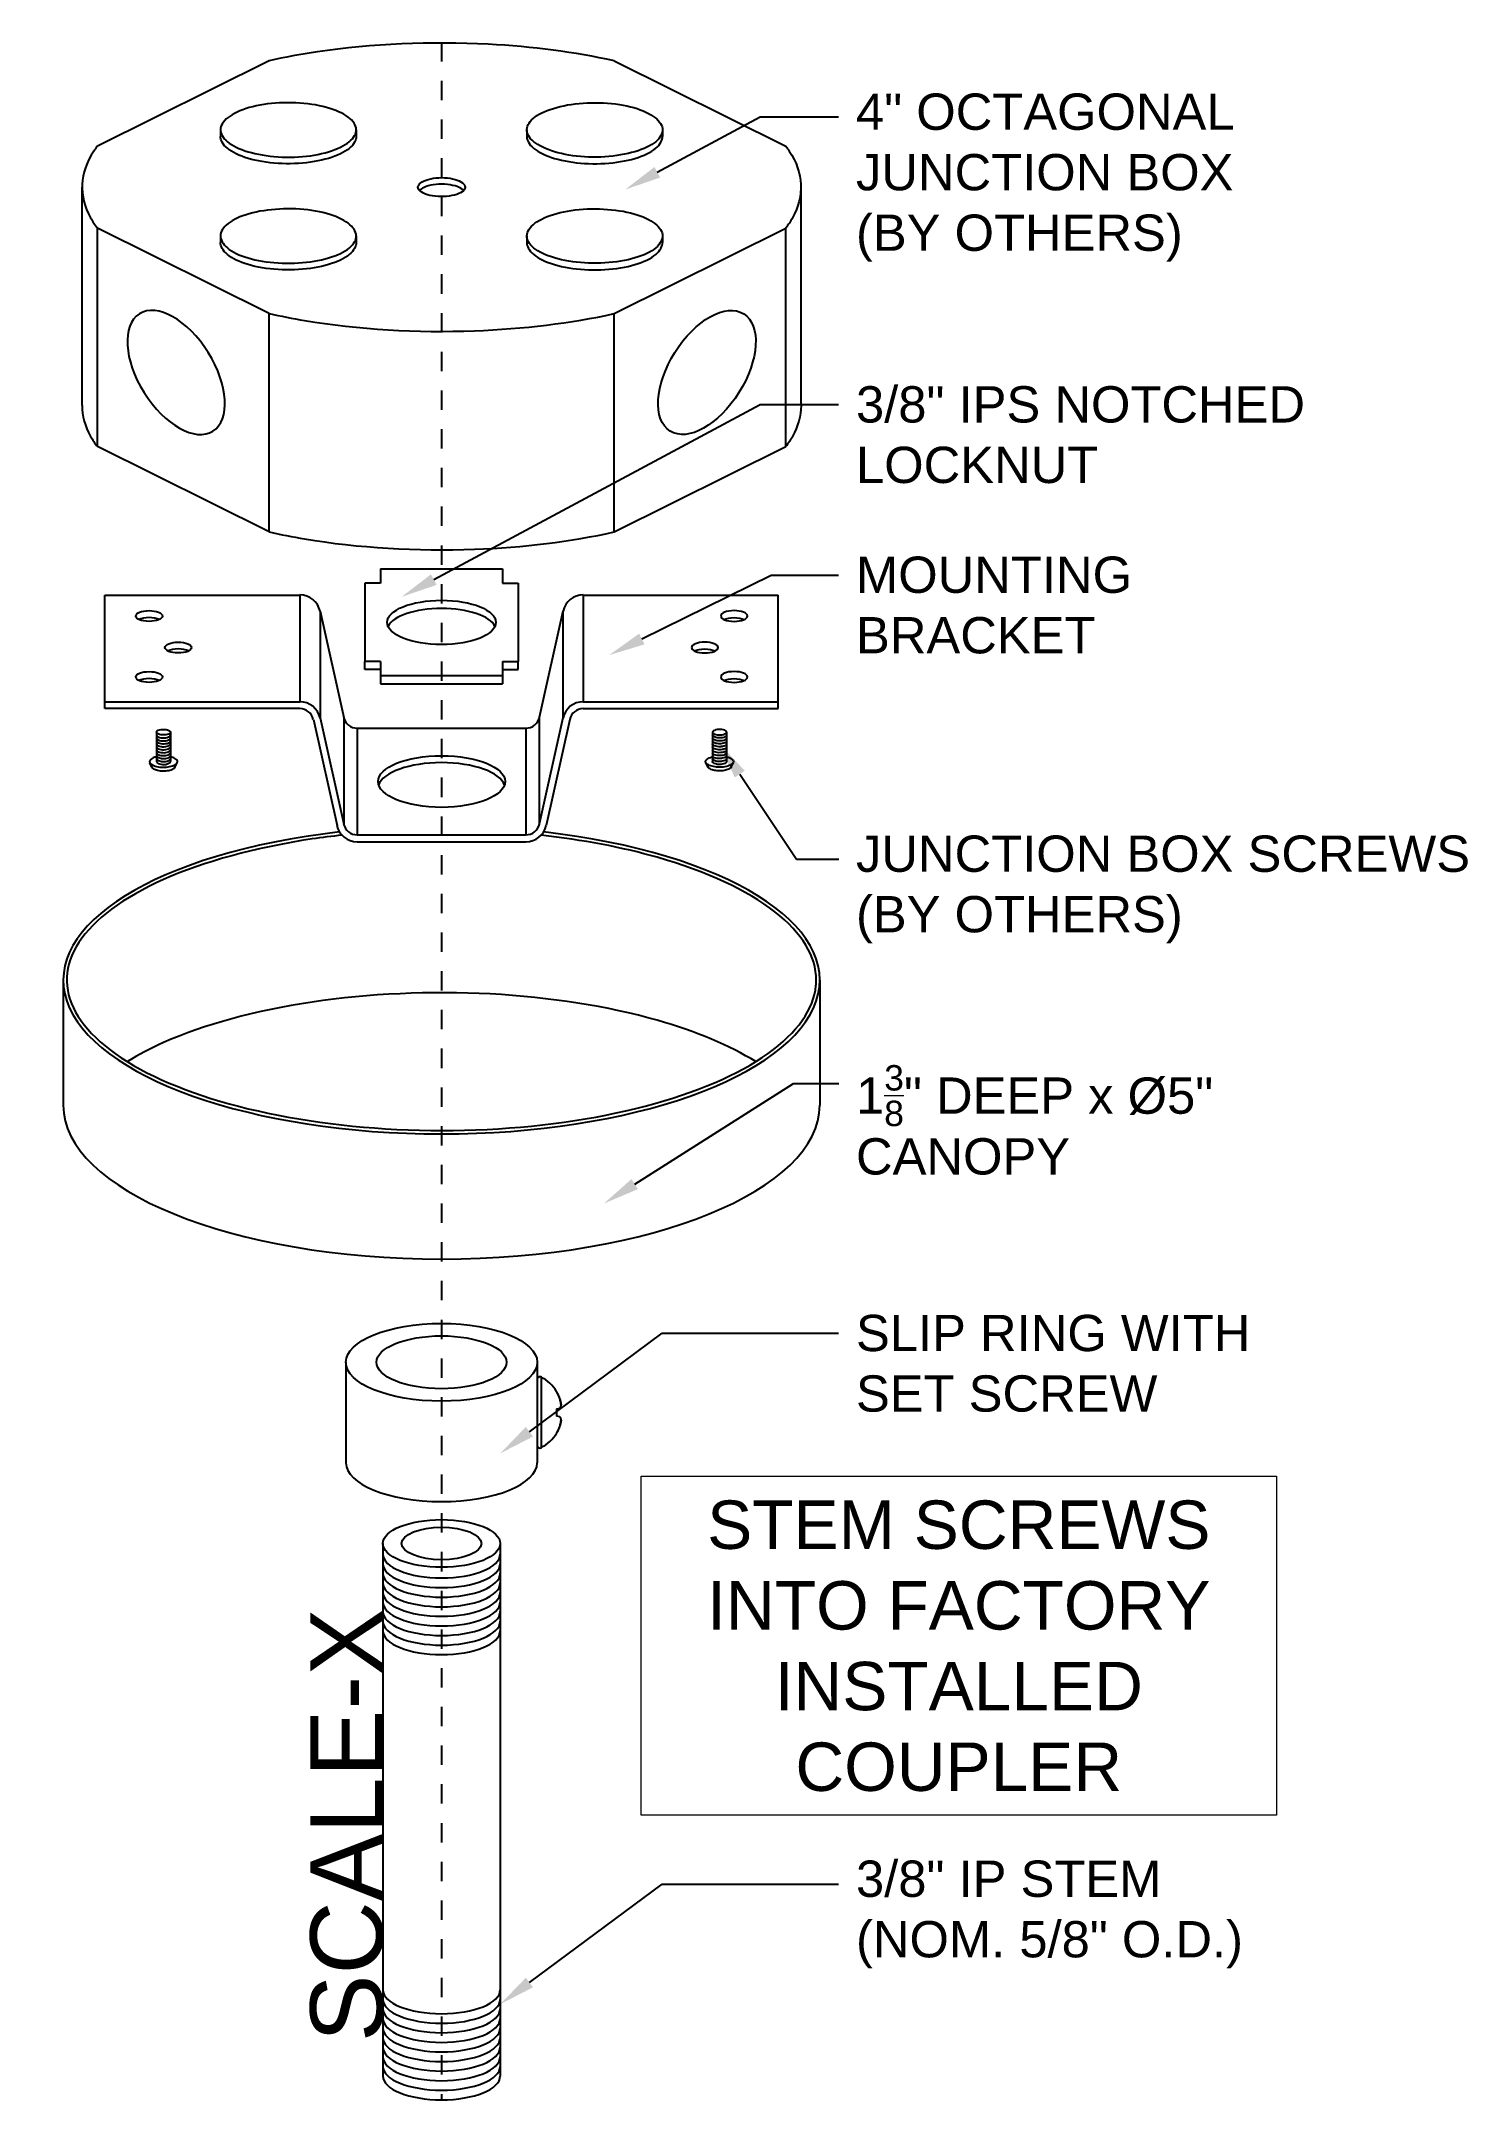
# Model space of a CAD drawing. Extents: x -2.1 to 5.3, y 0 to 10.6.
import ezdxf
from ezdxf import colors
from ezdxf.entities.mleader import LeaderData, LeaderLine
from ezdxf.math import Vec2, Vec3

# ---------------------------------------------------------------- set-up
doc = ezdxf.new("R2010")
doc.units = 0
doc.header["$LTSCALE"] = 0.5
doc.header["$MEASUREMENT"] = 0
doc.linetypes.add('PHANTOM', pattern=[0.5, 0.25, -0.05, 0.05, -0.05, 0.05, -0.05])
doc.layers.add('Construction', color=60, linetype='PHANTOM', plot=False)
doc.layers.add('Text-Unprinted', color=131, linetype='CONTINUOUS', plot=False)
doc.layers.add('CUST DWG', color=60, linetype='CONTINUOUS', lineweight=20)
doc.layers.add('Hardware', color=242, linetype='CONTINUOUS')
doc.layers.add('Mounting', color=4, linetype='CONTINUOUS')
doc.styles.add('LSAD_Standard', font='arial.ttf')

msp = doc.modelspace()

# ---------------------------------------------------------------- linework, layer by layer
at = {"layer": 'Construction', "ltscale": 0.5, "transparency": 16777216}
msp.add_line((0, 10.63), (0, 0), dxfattribs=at)
at = {"layer": 'Hardware', "transparency": 16777216}
for p, q in [((-0.891, 10.533), (-1.778, 10.092)), ((0.891, 10.533), (1.778, 10.092)), ((-1.142, 10.176), (-1.142, 10.142)), ((-0.441, 10.176), (-0.441, 10.142)), ((0.441, 10.176), (0.441, 10.142)), ((1.142, 10.176), (1.142, 10.142)), ((-1.857, 8.752), (-1.857, 9.88)), ((1.857, 8.752), (1.857, 9.88)), ((-0.891, 9.228), (-1.778, 9.669)), ((-1.778, 8.54), (-1.778, 9.669)), ((-1.142, 9.628), (-1.142, 9.594)), ((-0.441, 9.628), (-0.441, 9.594)), ((0.441, 9.628), (0.441, 9.594)), ((0.891, 9.227), (1.778, 9.668)), ((1.142, 9.628), (1.142, 9.594)), ((1.778, 8.54), (1.778, 9.668)), ((-0.891, 8.099), (-0.891, 9.228)), ((0.891, 8.099), (0.891, 9.227)), ((-0.891, 8.099), (-1.778, 8.54)), ((0.891, 8.099), (1.778, 8.54)), ((-0.315, 7.908), (0.315, 7.908)), ((-0.315, 7.908), (-0.315, 7.834)), ((0.315, 7.908), (0.315, 7.834)), ((-1.739, 7.187), (-1.739, 7.773)), ((-1.739, 7.773), (-0.732, 7.773)), ((-0.732, 7.773), (-0.732, 7.222)), ((-0.396, 7.834), (-0.396, 7.43)), ((-0.315, 7.834), (-0.396, 7.834)), ((0.315, 7.834), (0.396, 7.834)), ((0.396, 7.834), (0.396, 7.43)), ((0.732, 7.773), (1.739, 7.773)), ((0.732, 7.773), (0.732, 7.222)), ((1.739, 7.187), (1.739, 7.773)), ((-0.627, 7.69), (-0.505, 7.141)), ((-0.627, 7.69), (-0.627, 7.139)), ((0.627, 7.69), (0.505, 7.141)), ((0.627, 7.69), (0.627, 7.139)), ((-0.315, 7.43), (-0.396, 7.43)), ((-0.396, 7.388), (-0.396, 7.43)), ((-0.315, 7.388), (-0.396, 7.388)), ((-0.315, 7.43), (-0.315, 7.357)), ((-0.315, 7.357), (0.315, 7.357)), ((-0.315, 7.357), (-0.315, 7.314)), ((0.315, 7.43), (0.396, 7.43)), ((0.315, 7.43), (0.315, 7.357)), ((0.315, 7.388), (0.396, 7.388)), ((0.315, 7.357), (0.315, 7.314)), ((0.396, 7.388), (0.396, 7.43)), ((-0.315, 7.314), (0.315, 7.314)), ((-1.739, 7.222), (-0.732, 7.222)), ((-0.732, 7.187), (-1.739, 7.187)), ((-0.662, 7.131), (-0.54, 6.582)), ((-0.627, 7.139), (-0.505, 6.59)), ((-0.505, 7.141), (-0.505, 6.59)), ((0.505, 7.141), (0.505, 6.59)), ((0.627, 7.139), (0.505, 6.59)), ((0.662, 7.131), (0.54, 6.582)), ((0.732, 7.222), (1.739, 7.222)), ((0.732, 7.187), (1.739, 7.187)), ((-1.472, 7.065), (-1.472, 6.913)), ((-1.4, 7.065), (-1.4, 6.913)), ((-0.436, 7.086), (0.436, 7.086)), ((-0.436, 7.086), (-0.436, 6.534)), ((0.436, 7.086), (0.436, 6.534)), ((1.4, 7.065), (1.4, 6.913)), ((1.472, 7.065), (1.472, 6.913)), ((-1.496, 6.884), (-1.507, 6.907)), ((-1.377, 6.884), (-1.366, 6.907)), ((1.377, 6.884), (1.366, 6.907)), ((1.496, 6.884), (1.507, 6.907)), ((-0.436, 6.534), (0.436, 6.534)), ((-0.436, 6.499), (0.436, 6.499)), ((0.516, 3.369), (0.516, 3.733)), ((0.494, 3.72), (0.494, 3.382)), ((0.595, 3.657), (0.595, 3.659)), ((0.595, 3.57), (0.611, 3.573)), ((0.595, 3.532), (0.595, 3.57)), ((0.611, 3.529), (0.595, 3.532)), ((0.614, 3.577), (0.611, 3.573)), ((0.611, 3.529), (0.614, 3.524)), ((0.595, 3.442), (0.595, 3.444))]:
    msp.add_line(p, q, dxfattribs=at)
for centre, radius, start, end in [((-0.732, 7.667), 0.107, 12.5337, 90), ((0.732, 7.667), 0.107, 90, 167.4663), ((-0.732, 7.115), 0.107, 12.5337, 90), ((-0.732, 7.115), 0.0714, 12.5337, 90), ((-0.436, 7.157), 0.0714, 192.5337, 270), ((0.436, 7.157), 0.0714, 270, 347.4663), ((0.732, 7.115), 0.107, 90, 167.4663), ((0.732, 7.115), 0.0714, 90, 167.4663), ((-0.436, 6.606), 0.107, 192.5337, 270), ((-0.436, 6.606), 0.0714, 192.5337, 270), ((0.436, 6.606), 0.0714, 270, 347.4663), ((0.436, 6.606), 0.107, 270, 347.4663), ((0.509, 3.72), 0.0149, 62.0062, 180), ((0.419, 3.551), 0.206, 31.6613, 62.0062), ((0.417, 3.551), 0.207, 20.1187, 30.771), ((0.417, 3.551), 0.207, 27.0226, 30.7763), ((0.416, 3.551), 0.208, 20.1238, 23.4776), ((0.447, 3.57), 0.173, 6.0607, 17.6922), ((0.448, 3.57), 0.171, 14.4142, 17.711), ((0.447, 3.531), 0.173, 342.3078, 353.9393), ((0.447, 3.57), 0.172, 11.4386, 14.4166), ((0.447, 3.57), 0.173, 10.256, 11.4398), ((0.574, 3.6), 0.0462, 335.9057, 338.0343), ((0.574, 3.501), 0.0467, 21.9761, 24.0839), ((0.446, 3.57), 0.173, 8.6871, 10.2562), ((0.577, 3.599), 0.0431, 338.0115, 340.9748), ((0.576, 3.502), 0.0437, 19.0439, 21.9697), ((0.445, 3.57), 0.174, 6.0829, 8.6871), ((0.581, 3.598), 0.039, 340.9078, 346.1911), ((0.58, 3.504), 0.0398, 13.8597, 19.0414), ((0.445, 3.532), 0.174, 351.3144, 353.9156), ((0.419, 3.551), 0.206, 297.9938, 328.3387), ((0.417, 3.55), 0.207, 329.229, 339.8813), ((0.417, 3.55), 0.207, 329.2247, 332.9764), ((0.417, 3.55), 0.207, 332.9771, 336.5223), ((0.416, 3.55), 0.208, 336.5229, 339.8756), ((0.448, 3.531), 0.171, 342.291, 345.5838), ((0.447, 3.531), 0.172, 345.5843, 348.5606), ((0.447, 3.531), 0.173, 348.5606, 349.7437), ((0.446, 3.532), 0.173, 349.7443, 351.3124), ((0.509, 3.382), 0.0149, 180, 297.9938)]:
    msp.add_arc(centre, radius, start, end, dxfattribs=at)
at = {"layer": 'Hardware', "transparency": 16777216, "extrusion": (0, 0, -1)}
for centre, major_axis, ratio in [((-1.371, 8.923), (0.19, -0.303), 0.54643), ((1.511, 7.665), (-0.0687, 0), 0.40668), ((1.36, 7.502), (-0.0687, 0), 0.40668), ((1.511, 7.35), (-0.0687, 0), 0.40668)]:
    msp.add_ellipse(centre, major_axis=major_axis, ratio=ratio, dxfattribs=at)
at = {"layer": 'Hardware', "transparency": 16777216}
for centre, major_axis, ratio in [((1.371, 8.923), (-0.19, -0.303), 0.54643), ((-1.511, 7.665), (0.0687, 0), 0.40668), ((0, 7.632), (0.281, 0), 0.40668), ((-1.36, 7.502), (0.0687, 0), 0.40668), ((-1.511, 7.35), (0.0687, 0), 0.40668), ((0, 6.81), (0.328, 0), 0.40668)]:
    msp.add_ellipse(centre, major_axis=major_axis, ratio=ratio, dxfattribs=at)
for centre, major_axis, start_param, end_param in [((-1.511, 7.629), (0.0687, 0), 0.685237, 2.456356), ((0, 7.59), (0.281, 0), 0.186853, 2.95474), ((-1.36, 7.467), (0.0687, 0), 0.685237, 2.456356), ((-1.511, 7.314), (0.0687, 0), 0.685237, 2.456356), ((0, 6.774), (0.328, 0), 0.13316, 3.008433)]:
    msp.add_ellipse(centre, major_axis=major_axis, ratio=0.40668, start_param=start_param, end_param=end_param, dxfattribs=at)
at = {"layer": 'Hardware', "transparency": 16777216, "extrusion": (0, 0, -1)}
for centre in [(1.511, 7.629), (1.36, 7.467), (1.511, 7.314)]:
    msp.add_ellipse(centre, major_axis=(-0.0687, 0), ratio=0.40668, start_param=0.685237, end_param=2.456356, dxfattribs=at)
at = {"layer": 'Hardware', "transparency": 16777216}
for points, knots in [([(0.891, 10.533), (0.69, 10.577), (0.469, 10.607), (-0.055, 10.634), (-0.361, 10.621), (-0.727, 10.566), (-0.811, 10.551), (-0.891, 10.533)], [7.3559857, 7.3559857, 7.3559857, 7.3559857, 7.7243273, 7.7243273, 8.204708, 8.204708, 8.3520758, 8.3520758, 8.3520758, 8.3520758]), ([(-1.142, 10.176), (-1.142, 10.198), (-1.129, 10.22), (-1.077, 10.26), (-1.039, 10.278), (-0.947, 10.304), (-0.893, 10.313), (-0.781, 10.318), (-0.723, 10.316), (-0.617, 10.3), (-0.569, 10.287), (-0.494, 10.253), (-0.466, 10.233), (-0.438, 10.19), (-0.437, 10.168), (-0.461, 10.125), (-0.486, 10.104), (-0.559, 10.069), (-0.606, 10.055), (-0.71, 10.037), (-0.767, 10.034), (-0.88, 10.038), (-0.935, 10.046), (-1.029, 10.071), (-1.069, 10.088), (-1.124, 10.127), (-1.139, 10.149), (-1.142, 10.173), (-1.142, 10.174), (-1.142, 10.176)], [0, 0, 0, 0, 0.480381, 0.480381, 0.960761, 0.960761, 1.441142, 1.441142, 1.921523, 1.921523, 2.401903, 2.401903, 2.882284, 2.882284, 3.362665, 3.362665, 3.843045, 3.843045, 4.323426, 4.323426, 4.803807, 4.803807, 5.284187, 5.284187, 5.764568, 5.764568, 6.244949, 6.244949, 6.283185, 6.283185, 6.283185, 6.283185]), ([(1.142, 10.176), (1.142, 10.198), (1.128, 10.22), (1.077, 10.26), (1.039, 10.278), (0.947, 10.304), (0.893, 10.313), (0.781, 10.318), (0.723, 10.316), (0.617, 10.3), (0.569, 10.287), (0.493, 10.253), (0.466, 10.233), (0.438, 10.19), (0.437, 10.168), (0.461, 10.125), (0.486, 10.104), (0.559, 10.069), (0.605, 10.055), (0.71, 10.037), (0.767, 10.034), (0.879, 10.038), (0.934, 10.046), (1.029, 10.071), (1.069, 10.088), (1.124, 10.127), (1.139, 10.149), (1.141, 10.173), (1.142, 10.174), (1.142, 10.176)], [0, 0, 0, 0, 0.480381, 0.480381, 0.960761, 0.960761, 1.441142, 1.441142, 1.921523, 1.921523, 2.401903, 2.401903, 2.882284, 2.882284, 3.362665, 3.362665, 3.843045, 3.843045, 4.323426, 4.323426, 4.803807, 4.803807, 5.284187, 5.284187, 5.764568, 5.764568, 6.244949, 6.244949, 6.283185, 6.283185, 6.283185, 6.283185]), ([(-0.441, 10.142), (-0.441, 10.132), (-0.444, 10.122), (-0.461, 10.09), (-0.486, 10.069), (-0.559, 10.035), (-0.606, 10.021), (-0.71, 10.003), (-0.767, 10), (-0.88, 10.004), (-0.935, 10.012), (-1.029, 10.036), (-1.069, 10.054), (-1.124, 10.093), (-1.139, 10.115), (-1.142, 10.138), (-1.142, 10.14), (-1.142, 10.142)], [3.141646, 3.141646, 3.141646, 3.141646, 3.362665, 3.362665, 3.843045, 3.843045, 4.323426, 4.323426, 4.803807, 4.803807, 5.284187, 5.284187, 5.764568, 5.764568, 6.244949, 6.244949, 6.283185, 6.283185, 6.283185, 6.283185]), ([(0.441, 10.142), (0.441, 10.132), (0.443, 10.122), (0.461, 10.09), (0.486, 10.069), (0.559, 10.035), (0.605, 10.021), (0.71, 10.003), (0.767, 10), (0.879, 10.004), (0.934, 10.012), (1.029, 10.036), (1.069, 10.054), (1.124, 10.093), (1.139, 10.115), (1.141, 10.138), (1.142, 10.14), (1.142, 10.142)], [3.141646, 3.141646, 3.141646, 3.141646, 3.362665, 3.362665, 3.843045, 3.843045, 4.323426, 4.323426, 4.803807, 4.803807, 5.284187, 5.284187, 5.764568, 5.764568, 6.244949, 6.244949, 6.283185, 6.283185, 6.283185, 6.283185]), ([(-1.779, 10.092), (-1.785, 10.083), (-1.791, 10.075), (-1.871, 9.953), (-1.876, 9.836), (-1.803, 9.704), (-1.792, 9.686), (-1.778, 9.669)], [9.129296, 9.129296, 9.129296, 9.129296, 9.1654693, 9.1654693, 9.64585, 9.64585, 9.7202156, 9.7202156, 9.7202156, 9.7202156]), ([(1.779, 10.092), (1.785, 10.083), (1.791, 10.075), (1.871, 9.953), (1.876, 9.836), (1.803, 9.704), (1.792, 9.686), (1.778, 9.669)], [9.129296, 9.129296, 9.129296, 9.129296, 9.1654693, 9.1654693, 9.64585, 9.64585, 9.7202156, 9.7202156, 9.7202156, 9.7202156]), ([(0.122, 9.88), (0.122, 9.888), (0.117, 9.896), (0.099, 9.909), (0.086, 9.916), (0.054, 9.925), (0.035, 9.928), (-0.004, 9.93), (-0.024, 9.929), (-0.061, 9.923), (-0.077, 9.919), (-0.104, 9.907), (-0.113, 9.9), (-0.123, 9.885), (-0.123, 9.877), (-0.115, 9.862), (-0.106, 9.855), (-0.081, 9.843), (-0.065, 9.838), (-0.028, 9.832), (-0.008, 9.831), (0.031, 9.832), (0.05, 9.835), (0.083, 9.844), (0.097, 9.849), (0.116, 9.863), (0.121, 9.871), (0.122, 9.879), (0.122, 9.88), (0.122, 9.88)], [0, 0, 0, 0, 0.480381, 0.480381, 0.960761, 0.960761, 1.441142, 1.441142, 1.921523, 1.921523, 2.401903, 2.401903, 2.882284, 2.882284, 3.362665, 3.362665, 3.843045, 3.843045, 4.323426, 4.323426, 4.803807, 4.803807, 5.284187, 5.284187, 5.764568, 5.764568, 6.244949, 6.244949, 6.283185, 6.283185, 6.283185, 6.283185]), ([(0.114, 9.863), (0.113, 9.865), (0.111, 9.867), (0.099, 9.876), (0.086, 9.882), (0.054, 9.891), (0.035, 9.894), (-0.004, 9.896), (-0.024, 9.895), (-0.061, 9.89), (-0.077, 9.885), (-0.101, 9.874), (-0.109, 9.869), (-0.114, 9.863)], [0.361311, 0.361311, 0.361311, 0.361311, 0.480381, 0.480381, 0.960761, 0.960761, 1.441142, 1.441142, 1.921523, 1.921523, 2.401903, 2.401903, 2.780054, 2.780054, 2.780054, 2.780054]), ([(-1.142, 9.628), (-1.142, 9.65), (-1.129, 9.672), (-1.077, 9.712), (-1.039, 9.73), (-0.947, 9.756), (-0.893, 9.764), (-0.781, 9.77), (-0.723, 9.768), (-0.617, 9.752), (-0.569, 9.739), (-0.494, 9.705), (-0.466, 9.684), (-0.438, 9.641), (-0.437, 9.619), (-0.461, 9.576), (-0.486, 9.555), (-0.559, 9.52), (-0.606, 9.507), (-0.71, 9.489), (-0.767, 9.486), (-0.88, 9.49), (-0.935, 9.498), (-1.029, 9.522), (-1.069, 9.539), (-1.124, 9.579), (-1.139, 9.601), (-1.142, 9.624), (-1.142, 9.626), (-1.142, 9.628)], [0, 0, 0, 0, 0.480381, 0.480381, 0.960761, 0.960761, 1.441142, 1.441142, 1.921523, 1.921523, 2.401903, 2.401903, 2.882284, 2.882284, 3.362665, 3.362665, 3.843045, 3.843045, 4.323426, 4.323426, 4.803807, 4.803807, 5.284187, 5.284187, 5.764568, 5.764568, 6.244949, 6.244949, 6.283185, 6.283185, 6.283185, 6.283185]), ([(1.142, 9.628), (1.142, 9.65), (1.128, 9.672), (1.077, 9.712), (1.039, 9.73), (0.947, 9.756), (0.893, 9.764), (0.781, 9.77), (0.723, 9.768), (0.617, 9.752), (0.569, 9.739), (0.493, 9.705), (0.466, 9.684), (0.438, 9.641), (0.437, 9.619), (0.461, 9.576), (0.486, 9.555), (0.559, 9.52), (0.605, 9.507), (0.71, 9.489), (0.767, 9.486), (0.879, 9.49), (0.934, 9.498), (1.029, 9.522), (1.069, 9.539), (1.124, 9.579), (1.139, 9.601), (1.141, 9.624), (1.142, 9.626), (1.142, 9.628)], [0, 0, 0, 0, 0.480381, 0.480381, 0.960761, 0.960761, 1.441142, 1.441142, 1.921523, 1.921523, 2.401903, 2.401903, 2.882284, 2.882284, 3.362665, 3.362665, 3.843045, 3.843045, 4.323426, 4.323426, 4.803807, 4.803807, 5.284187, 5.284187, 5.764568, 5.764568, 6.244949, 6.244949, 6.283185, 6.283185, 6.283185, 6.283185]), ([(-0.441, 9.594), (-0.441, 9.584), (-0.444, 9.574), (-0.461, 9.542), (-0.486, 9.521), (-0.559, 9.486), (-0.606, 9.472), (-0.71, 9.455), (-0.767, 9.452), (-0.88, 9.456), (-0.935, 9.463), (-1.029, 9.488), (-1.069, 9.505), (-1.124, 9.545), (-1.139, 9.567), (-1.142, 9.59), (-1.142, 9.592), (-1.142, 9.594)], [3.141646, 3.141646, 3.141646, 3.141646, 3.362665, 3.362665, 3.843045, 3.843045, 4.323426, 4.323426, 4.803807, 4.803807, 5.284187, 5.284187, 5.764568, 5.764568, 6.244949, 6.244949, 6.283185, 6.283185, 6.283185, 6.283185]), ([(0.441, 9.594), (0.441, 9.584), (0.443, 9.574), (0.461, 9.542), (0.486, 9.521), (0.559, 9.486), (0.605, 9.472), (0.71, 9.455), (0.767, 9.452), (0.879, 9.456), (0.934, 9.463), (1.029, 9.488), (1.069, 9.505), (1.124, 9.545), (1.139, 9.567), (1.141, 9.59), (1.142, 9.592), (1.142, 9.594)], [3.141646, 3.141646, 3.141646, 3.141646, 3.362665, 3.362665, 3.843045, 3.843045, 4.323426, 4.323426, 4.803807, 4.803807, 5.284187, 5.284187, 5.764568, 5.764568, 6.244949, 6.244949, 6.283185, 6.283185, 6.283185, 6.283185]), ([(-0.891, 9.228), (-0.832, 9.214), (-0.77, 9.202), (-0.431, 9.146), (-0.127, 9.127), (0.422, 9.148), (0.669, 9.178), (0.891, 9.227)], [10.4975627, 10.4975627, 10.4975627, 10.4975627, 10.6066113, 10.6066113, 11.086992, 11.086992, 11.4934879, 11.4934879, 11.4934879, 11.4934879]), ([(-1.857, 8.752), (-1.857, 8.699), (-1.842, 8.645), (-1.803, 8.575), (-1.792, 8.557), (-1.778, 8.54)], [9.4248556, 9.4248556, 9.4248556, 9.4248556, 9.64585, 9.64585, 9.7202156, 9.7202156, 9.7202156, 9.7202156]), ([(1.857, 8.752), (1.857, 8.699), (1.842, 8.645), (1.803, 8.575), (1.792, 8.557), (1.778, 8.54)], [9.4248556, 9.4248556, 9.4248556, 9.4248556, 9.64585, 9.64585, 9.7202156, 9.7202156, 9.7202156, 9.7202156]), ([(-0.891, 8.099), (-0.832, 8.086), (-0.77, 8.074), (-0.431, 8.017), (-0.127, 7.999), (0.422, 8.019), (0.669, 8.05), (0.891, 8.099)], [10.4975627, 10.4975627, 10.4975627, 10.4975627, 10.6066113, 10.6066113, 11.086992, 11.086992, 11.4934879, 11.4934879, 11.4934879, 11.4934879]), ([(-1.4, 7.065), (-1.4, 7.067), (-1.402, 7.069), (-1.407, 7.073), (-1.411, 7.075), (-1.42, 7.078), (-1.426, 7.079), (-1.437, 7.079), (-1.443, 7.079), (-1.454, 7.078), (-1.459, 7.076), (-1.467, 7.073), (-1.47, 7.071), (-1.473, 7.066), (-1.473, 7.064), (-1.47, 7.06), (-1.468, 7.057), (-1.46, 7.054), (-1.456, 7.052), (-1.445, 7.051), (-1.439, 7.05), (-1.427, 7.051), (-1.422, 7.051), (-1.412, 7.054), (-1.408, 7.056), (-1.402, 7.06), (-1.401, 7.062), (-1.4, 7.064), (-1.4, 7.065), (-1.4, 7.065)], [0, 0, 0, 0, 0.480381, 0.480381, 0.960761, 0.960761, 1.441142, 1.441142, 1.921523, 1.921523, 2.401903, 2.401903, 2.882284, 2.882284, 3.362665, 3.362665, 3.843045, 3.843045, 4.323426, 4.323426, 4.803807, 4.803807, 5.284187, 5.284187, 5.764568, 5.764568, 6.244949, 6.244949, 6.283185, 6.283185, 6.283185, 6.283185]), ([(-1.472, 7.05), (-1.472, 7.049), (-1.472, 7.048), (-1.47, 7.044), (-1.468, 7.042), (-1.46, 7.039), (-1.456, 7.037), (-1.445, 7.035), (-1.439, 7.035), (-1.427, 7.035), (-1.422, 7.036), (-1.412, 7.039), (-1.408, 7.041), (-1.402, 7.045), (-1.401, 7.047), (-1.4, 7.049), (-1.4, 7.049), (-1.4, 7.05)], [3.141688, 3.141688, 3.141688, 3.141688, 3.362665, 3.362665, 3.843045, 3.843045, 4.323426, 4.323426, 4.803807, 4.803807, 5.284187, 5.284187, 5.764568, 5.764568, 6.244949, 6.244949, 6.283167, 6.283167, 6.283167, 6.283167]), ([(-1.472, 7.034), (-1.472, 7.033), (-1.472, 7.032), (-1.47, 7.029), (-1.468, 7.027), (-1.46, 7.023), (-1.456, 7.022), (-1.445, 7.02), (-1.439, 7.02), (-1.427, 7.02), (-1.422, 7.021), (-1.412, 7.024), (-1.408, 7.025), (-1.402, 7.029), (-1.401, 7.032), (-1.4, 7.034), (-1.4, 7.034), (-1.4, 7.034)], [3.141688, 3.141688, 3.141688, 3.141688, 3.362665, 3.362665, 3.843045, 3.843045, 4.323426, 4.323426, 4.803807, 4.803807, 5.284187, 5.284187, 5.764568, 5.764568, 6.244949, 6.244949, 6.283167, 6.283167, 6.283167, 6.283167]), ([(-1.472, 7.019), (-1.472, 7.018), (-1.472, 7.017), (-1.47, 7.014), (-1.468, 7.012), (-1.46, 7.008), (-1.456, 7.007), (-1.445, 7.005), (-1.439, 7.005), (-1.427, 7.005), (-1.422, 7.006), (-1.412, 7.008), (-1.408, 7.01), (-1.402, 7.014), (-1.401, 7.016), (-1.4, 7.019), (-1.4, 7.019), (-1.4, 7.019)], [3.141688, 3.141688, 3.141688, 3.141688, 3.362665, 3.362665, 3.843045, 3.843045, 4.323426, 4.323426, 4.803807, 4.803807, 5.284187, 5.284187, 5.764568, 5.764568, 6.244949, 6.244949, 6.283167, 6.283167, 6.283167, 6.283167]), ([(1.4, 7.065), (1.4, 7.067), (1.402, 7.069), (1.407, 7.073), (1.411, 7.075), (1.42, 7.078), (1.426, 7.079), (1.437, 7.079), (1.443, 7.079), (1.454, 7.078), (1.459, 7.076), (1.467, 7.073), (1.47, 7.071), (1.473, 7.066), (1.473, 7.064), (1.47, 7.06), (1.468, 7.057), (1.46, 7.054), (1.456, 7.052), (1.445, 7.051), (1.439, 7.05), (1.427, 7.051), (1.422, 7.051), (1.412, 7.054), (1.408, 7.056), (1.402, 7.06), (1.401, 7.062), (1.4, 7.064), (1.4, 7.065), (1.4, 7.065)], [0, 0, 0, 0, 0.480381, 0.480381, 0.960761, 0.960761, 1.441142, 1.441142, 1.921523, 1.921523, 2.401903, 2.401903, 2.882284, 2.882284, 3.362665, 3.362665, 3.843045, 3.843045, 4.323426, 4.323426, 4.803807, 4.803807, 5.284187, 5.284187, 5.764568, 5.764568, 6.244949, 6.244949, 6.283185, 6.283185, 6.283185, 6.283185]), ([(1.472, 7.05), (1.472, 7.049), (1.472, 7.048), (1.47, 7.044), (1.468, 7.042), (1.46, 7.039), (1.456, 7.037), (1.445, 7.035), (1.439, 7.035), (1.427, 7.035), (1.422, 7.036), (1.412, 7.039), (1.408, 7.041), (1.402, 7.045), (1.401, 7.047), (1.4, 7.049), (1.4, 7.049), (1.4, 7.05)], [3.141688, 3.141688, 3.141688, 3.141688, 3.362665, 3.362665, 3.843045, 3.843045, 4.323426, 4.323426, 4.803807, 4.803807, 5.284187, 5.284187, 5.764568, 5.764568, 6.244949, 6.244949, 6.283167, 6.283167, 6.283167, 6.283167]), ([(1.472, 7.034), (1.472, 7.033), (1.472, 7.032), (1.47, 7.029), (1.468, 7.027), (1.46, 7.023), (1.456, 7.022), (1.445, 7.02), (1.439, 7.02), (1.427, 7.02), (1.422, 7.021), (1.412, 7.024), (1.408, 7.025), (1.402, 7.029), (1.401, 7.032), (1.4, 7.034), (1.4, 7.034), (1.4, 7.034)], [3.141688, 3.141688, 3.141688, 3.141688, 3.362665, 3.362665, 3.843045, 3.843045, 4.323426, 4.323426, 4.803807, 4.803807, 5.284187, 5.284187, 5.764568, 5.764568, 6.244949, 6.244949, 6.283167, 6.283167, 6.283167, 6.283167]), ([(1.472, 7.019), (1.472, 7.018), (1.472, 7.017), (1.47, 7.014), (1.468, 7.012), (1.46, 7.008), (1.456, 7.007), (1.445, 7.005), (1.439, 7.005), (1.427, 7.005), (1.422, 7.006), (1.412, 7.008), (1.408, 7.01), (1.402, 7.014), (1.401, 7.016), (1.4, 7.019), (1.4, 7.019), (1.4, 7.019)], [3.141688, 3.141688, 3.141688, 3.141688, 3.362665, 3.362665, 3.843045, 3.843045, 4.323426, 4.323426, 4.803807, 4.803807, 5.284187, 5.284187, 5.764568, 5.764568, 6.244949, 6.244949, 6.283167, 6.283167, 6.283167, 6.283167]), ([(-1.472, 6.938), (-1.479, 6.936), (-1.485, 6.934), (-1.498, 6.928), (-1.503, 6.924), (-1.509, 6.915), (-1.509, 6.911), (-1.504, 6.902), (-1.499, 6.898), (-1.484, 6.891), (-1.475, 6.888), (-1.453, 6.884), (-1.441, 6.883), (-1.418, 6.884), (-1.407, 6.886), (-1.388, 6.891), (-1.379, 6.894), (-1.368, 6.903), (-1.365, 6.907), (-1.364, 6.912), (-1.364, 6.912), (-1.364, 6.913), (-1.364, 6.917), (-1.367, 6.922), (-1.378, 6.93), (-1.386, 6.934), (-1.397, 6.937), (-1.399, 6.937), (-1.4, 6.938)], [2.091687, 2.091687, 2.091687, 2.091687, 2.401903, 2.401903, 2.882284, 2.882284, 3.362665, 3.362665, 3.843045, 3.843045, 4.323426, 4.323426, 4.803807, 4.803807, 5.284187, 5.284187, 5.764568, 5.764568, 6.244949, 6.244949, 6.283185, 6.283185, 6.283185, 6.763566, 6.763566, 7.243947, 7.243947, 7.333189, 7.333189, 7.333189, 7.333189]), ([(-1.472, 7.004), (-1.472, 7.003), (-1.472, 7.002), (-1.47, 6.999), (-1.468, 6.997), (-1.46, 6.993), (-1.456, 6.991), (-1.445, 6.99), (-1.439, 6.989), (-1.427, 6.99), (-1.422, 6.991), (-1.412, 6.993), (-1.408, 6.995), (-1.402, 6.999), (-1.401, 7.001), (-1.4, 7.004), (-1.4, 7.004), (-1.4, 7.004)], [3.141688, 3.141688, 3.141688, 3.141688, 3.362665, 3.362665, 3.843045, 3.843045, 4.323426, 4.323426, 4.803807, 4.803807, 5.284187, 5.284187, 5.764568, 5.764568, 6.244949, 6.244949, 6.283167, 6.283167, 6.283167, 6.283167]), ([(-1.472, 6.989), (-1.472, 6.988), (-1.472, 6.987), (-1.47, 6.983), (-1.468, 6.981), (-1.46, 6.978), (-1.456, 6.976), (-1.445, 6.974), (-1.439, 6.974), (-1.427, 6.975), (-1.422, 6.975), (-1.412, 6.978), (-1.408, 6.98), (-1.402, 6.984), (-1.401, 6.986), (-1.4, 6.988), (-1.4, 6.989), (-1.4, 6.989)], [3.141688, 3.141688, 3.141688, 3.141688, 3.362665, 3.362665, 3.843045, 3.843045, 4.323426, 4.323426, 4.803807, 4.803807, 5.284187, 5.284187, 5.764568, 5.764568, 6.244949, 6.244949, 6.283167, 6.283167, 6.283167, 6.283167]), ([(-1.472, 6.974), (-1.472, 6.972), (-1.472, 6.971), (-1.47, 6.968), (-1.468, 6.966), (-1.46, 6.962), (-1.456, 6.961), (-1.445, 6.959), (-1.439, 6.959), (-1.427, 6.959), (-1.422, 6.96), (-1.412, 6.963), (-1.408, 6.964), (-1.402, 6.968), (-1.401, 6.971), (-1.4, 6.973), (-1.4, 6.973), (-1.4, 6.974)], [3.141688, 3.141688, 3.141688, 3.141688, 3.362665, 3.362665, 3.843045, 3.843045, 4.323426, 4.323426, 4.803807, 4.803807, 5.284187, 5.284187, 5.764568, 5.764568, 6.244949, 6.244949, 6.283167, 6.283167, 6.283167, 6.283167]), ([(-1.472, 6.958), (-1.472, 6.957), (-1.472, 6.956), (-1.47, 6.953), (-1.468, 6.951), (-1.46, 6.947), (-1.456, 6.946), (-1.445, 6.944), (-1.439, 6.944), (-1.427, 6.944), (-1.422, 6.945), (-1.412, 6.947), (-1.408, 6.949), (-1.402, 6.953), (-1.401, 6.956), (-1.4, 6.958), (-1.4, 6.958), (-1.4, 6.958)], [3.141688, 3.141688, 3.141688, 3.141688, 3.362665, 3.362665, 3.843045, 3.843045, 4.323426, 4.323426, 4.803807, 4.803807, 5.284187, 5.284187, 5.764568, 5.764568, 6.244949, 6.244949, 6.283167, 6.283167, 6.283167, 6.283167]), ([(-1.472, 6.943), (-1.472, 6.942), (-1.472, 6.941), (-1.47, 6.938), (-1.468, 6.936), (-1.46, 6.932), (-1.456, 6.931), (-1.445, 6.929), (-1.439, 6.928), (-1.427, 6.929), (-1.422, 6.93), (-1.412, 6.932), (-1.408, 6.934), (-1.402, 6.938), (-1.401, 6.94), (-1.4, 6.943), (-1.4, 6.943), (-1.4, 6.943)], [3.141688, 3.141688, 3.141688, 3.141688, 3.362665, 3.362665, 3.843045, 3.843045, 4.323426, 4.323426, 4.803807, 4.803807, 5.284187, 5.284187, 5.764568, 5.764568, 6.244949, 6.244949, 6.283167, 6.283167, 6.283167, 6.283167]), ([(-1.472, 6.928), (-1.472, 6.927), (-1.472, 6.926), (-1.47, 6.923), (-1.468, 6.92), (-1.46, 6.917), (-1.456, 6.915), (-1.445, 6.914), (-1.439, 6.913), (-1.427, 6.914), (-1.422, 6.914), (-1.412, 6.917), (-1.408, 6.919), (-1.402, 6.923), (-1.401, 6.925), (-1.4, 6.927), (-1.4, 6.928), (-1.4, 6.928)], [3.141688, 3.141688, 3.141688, 3.141688, 3.362665, 3.362665, 3.843045, 3.843045, 4.323426, 4.323426, 4.803807, 4.803807, 5.284187, 5.284187, 5.764568, 5.764568, 6.244949, 6.244949, 6.283167, 6.283167, 6.283167, 6.283167]), ([(-1.472, 6.913), (-1.472, 6.912), (-1.472, 6.911), (-1.47, 6.907), (-1.468, 6.905), (-1.46, 6.902), (-1.456, 6.9), (-1.445, 6.898), (-1.439, 6.898), (-1.427, 6.898), (-1.422, 6.899), (-1.412, 6.902), (-1.408, 6.904), (-1.402, 6.908), (-1.401, 6.91), (-1.4, 6.912), (-1.4, 6.912), (-1.4, 6.913)], [3.141688, 3.141688, 3.141688, 3.141688, 3.362665, 3.362665, 3.843045, 3.843045, 4.323426, 4.323426, 4.803807, 4.803807, 5.284187, 5.284187, 5.764568, 5.764568, 6.244949, 6.244949, 6.283167, 6.283167, 6.283167, 6.283167]), ([(1.472, 6.938), (1.479, 6.936), (1.485, 6.934), (1.498, 6.928), (1.503, 6.924), (1.509, 6.915), (1.509, 6.911), (1.504, 6.902), (1.499, 6.898), (1.484, 6.891), (1.475, 6.888), (1.453, 6.884), (1.441, 6.883), (1.418, 6.884), (1.407, 6.886), (1.388, 6.891), (1.379, 6.894), (1.368, 6.903), (1.365, 6.907), (1.364, 6.912), (1.364, 6.912), (1.364, 6.913), (1.364, 6.917), (1.367, 6.922), (1.378, 6.93), (1.386, 6.934), (1.397, 6.937), (1.399, 6.937), (1.4, 6.938)], [2.091687, 2.091687, 2.091687, 2.091687, 2.401903, 2.401903, 2.882284, 2.882284, 3.362665, 3.362665, 3.843045, 3.843045, 4.323426, 4.323426, 4.803807, 4.803807, 5.284187, 5.284187, 5.764568, 5.764568, 6.244949, 6.244949, 6.283185, 6.283185, 6.283185, 6.763566, 6.763566, 7.243947, 7.243947, 7.333189, 7.333189, 7.333189, 7.333189]), ([(1.472, 7.004), (1.472, 7.003), (1.472, 7.002), (1.47, 6.999), (1.468, 6.997), (1.46, 6.993), (1.456, 6.991), (1.445, 6.99), (1.439, 6.989), (1.427, 6.99), (1.422, 6.991), (1.412, 6.993), (1.408, 6.995), (1.402, 6.999), (1.401, 7.001), (1.4, 7.004), (1.4, 7.004), (1.4, 7.004)], [3.141688, 3.141688, 3.141688, 3.141688, 3.362665, 3.362665, 3.843045, 3.843045, 4.323426, 4.323426, 4.803807, 4.803807, 5.284187, 5.284187, 5.764568, 5.764568, 6.244949, 6.244949, 6.283167, 6.283167, 6.283167, 6.283167]), ([(1.472, 6.989), (1.472, 6.988), (1.472, 6.987), (1.47, 6.983), (1.468, 6.981), (1.46, 6.978), (1.456, 6.976), (1.445, 6.974), (1.439, 6.974), (1.427, 6.975), (1.422, 6.975), (1.412, 6.978), (1.408, 6.98), (1.402, 6.984), (1.401, 6.986), (1.4, 6.988), (1.4, 6.989), (1.4, 6.989)], [3.141688, 3.141688, 3.141688, 3.141688, 3.362665, 3.362665, 3.843045, 3.843045, 4.323426, 4.323426, 4.803807, 4.803807, 5.284187, 5.284187, 5.764568, 5.764568, 6.244949, 6.244949, 6.283167, 6.283167, 6.283167, 6.283167]), ([(1.472, 6.974), (1.472, 6.972), (1.472, 6.971), (1.47, 6.968), (1.468, 6.966), (1.46, 6.962), (1.456, 6.961), (1.445, 6.959), (1.439, 6.959), (1.427, 6.959), (1.422, 6.96), (1.412, 6.963), (1.408, 6.964), (1.402, 6.968), (1.401, 6.971), (1.4, 6.973), (1.4, 6.973), (1.4, 6.974)], [3.141688, 3.141688, 3.141688, 3.141688, 3.362665, 3.362665, 3.843045, 3.843045, 4.323426, 4.323426, 4.803807, 4.803807, 5.284187, 5.284187, 5.764568, 5.764568, 6.244949, 6.244949, 6.283167, 6.283167, 6.283167, 6.283167]), ([(1.472, 6.958), (1.472, 6.957), (1.472, 6.956), (1.47, 6.953), (1.468, 6.951), (1.46, 6.947), (1.456, 6.946), (1.445, 6.944), (1.439, 6.944), (1.427, 6.944), (1.422, 6.945), (1.412, 6.947), (1.408, 6.949), (1.402, 6.953), (1.401, 6.956), (1.4, 6.958), (1.4, 6.958), (1.4, 6.958)], [3.141688, 3.141688, 3.141688, 3.141688, 3.362665, 3.362665, 3.843045, 3.843045, 4.323426, 4.323426, 4.803807, 4.803807, 5.284187, 5.284187, 5.764568, 5.764568, 6.244949, 6.244949, 6.283167, 6.283167, 6.283167, 6.283167]), ([(1.472, 6.943), (1.472, 6.942), (1.472, 6.941), (1.47, 6.938), (1.468, 6.936), (1.46, 6.932), (1.456, 6.931), (1.445, 6.929), (1.439, 6.928), (1.427, 6.929), (1.422, 6.93), (1.412, 6.932), (1.408, 6.934), (1.402, 6.938), (1.401, 6.94), (1.4, 6.943), (1.4, 6.943), (1.4, 6.943)], [3.141688, 3.141688, 3.141688, 3.141688, 3.362665, 3.362665, 3.843045, 3.843045, 4.323426, 4.323426, 4.803807, 4.803807, 5.284187, 5.284187, 5.764568, 5.764568, 6.244949, 6.244949, 6.283167, 6.283167, 6.283167, 6.283167]), ([(1.472, 6.928), (1.472, 6.927), (1.472, 6.926), (1.47, 6.923), (1.468, 6.92), (1.46, 6.917), (1.456, 6.915), (1.445, 6.914), (1.439, 6.913), (1.427, 6.914), (1.422, 6.914), (1.412, 6.917), (1.408, 6.919), (1.402, 6.923), (1.401, 6.925), (1.4, 6.927), (1.4, 6.928), (1.4, 6.928)], [3.141688, 3.141688, 3.141688, 3.141688, 3.362665, 3.362665, 3.843045, 3.843045, 4.323426, 4.323426, 4.803807, 4.803807, 5.284187, 5.284187, 5.764568, 5.764568, 6.244949, 6.244949, 6.283167, 6.283167, 6.283167, 6.283167]), ([(1.472, 6.913), (1.472, 6.912), (1.472, 6.911), (1.47, 6.907), (1.468, 6.905), (1.46, 6.902), (1.456, 6.9), (1.445, 6.898), (1.439, 6.898), (1.427, 6.898), (1.422, 6.899), (1.412, 6.902), (1.408, 6.904), (1.402, 6.908), (1.401, 6.91), (1.4, 6.912), (1.4, 6.912), (1.4, 6.913)], [3.141688, 3.141688, 3.141688, 3.141688, 3.362665, 3.362665, 3.843045, 3.843045, 4.323426, 4.323426, 4.803807, 4.803807, 5.284187, 5.284187, 5.764568, 5.764568, 6.244949, 6.244949, 6.283167, 6.283167, 6.283167, 6.283167]), ([(-1.497, 6.886), (-1.497, 6.885), (-1.496, 6.885), (-1.494, 6.88), (-1.49, 6.877), (-1.477, 6.871), (-1.469, 6.868), (-1.451, 6.865), (-1.441, 6.864), (-1.421, 6.865), (-1.411, 6.867), (-1.395, 6.871), (-1.388, 6.874), (-1.379, 6.88), (-1.377, 6.883), (-1.376, 6.886)], [3.294703, 3.294703, 3.294703, 3.294703, 3.362665, 3.362665, 3.843045, 3.843045, 4.323426, 4.323426, 4.803807, 4.803807, 5.284187, 5.284187, 5.764568, 5.764568, 6.128463, 6.128463, 6.128463, 6.128463]), ([(1.497, 6.886), (1.497, 6.885), (1.496, 6.885), (1.494, 6.88), (1.49, 6.877), (1.477, 6.871), (1.469, 6.868), (1.451, 6.865), (1.441, 6.864), (1.421, 6.865), (1.411, 6.867), (1.395, 6.871), (1.388, 6.874), (1.379, 6.88), (1.377, 6.883), (1.376, 6.886)], [3.294703, 3.294703, 3.294703, 3.294703, 3.362665, 3.362665, 3.843045, 3.843045, 4.323426, 4.323426, 4.803807, 4.803807, 5.284187, 5.284187, 5.764568, 5.764568, 6.128463, 6.128463, 6.128463, 6.128463]), ([(0.611, 3.573), (0.612, 3.574), (0.614, 3.577), (0.616, 3.581), (0.618, 3.584), (0.618, 3.587), (0.619, 3.588)], [0, 0, 0, 0, 0.26928, 0.524847, 0.767908, 1, 1, 1, 1]), ([(0.619, 3.513), (0.618, 3.514), (0.618, 3.517), (0.616, 3.521), (0.614, 3.525), (0.612, 3.527), (0.611, 3.529)], [0, 0, 0, 0, 0.232093, 0.475153, 0.73072, 1, 1, 1, 1])]:
    msp.add_open_spline(points, degree=3, knots=knots, dxfattribs=at)
at = {"layer": 'Mounting', "transparency": 16777216}
for p, q in [((-1.954, 5.784), (-1.954, 5.138)), ((1.954, 5.784), (1.954, 5.138)), ((-0.494, 3.81), (-0.494, 3.291)), ((0.494, 3.81), (0.494, 3.291)), ((-0.303, 2.874), (-0.303, 0.123)), ((0.303, 2.874), (0.303, 0.123))]:
    msp.add_line(p, q, dxfattribs=at)
for centre, major_axis, start_param, end_param in [((0, 5.784), (1.954, 0), 1.843746, 7.581032), ((0, 5.138), (1.954, 0), 3.141593, 6.283185), ((0, 3.291), (0.494, 0), 3.141593, 6.283185), ((0, 2.819), (0.303, 0), 3.141593, 6.283185), ((0, 2.769), (0.303, 0), 3.141593, 6.283185), ((0, 2.769), (0.303, 0), 3.141593, 6.283185), ((0, 2.72), (0.303, 0), 3.141593, 6.283185), ((0, 2.72), (0.303, 0), 3.141593, 6.283185), ((0, 2.67), (0.303, 0), 3.141593, 6.283185), ((0, 2.67), (0.303, 0), 3.141593, 6.283185), ((0, 2.621), (0.303, 0), 3.141593, 6.283185), ((0, 2.621), (0.303, 0), 3.141593, 6.283185), ((0, 2.571), (0.303, 0), 3.141593, 6.283185), ((0, 2.571), (0.303, 0), 3.141593, 6.283185), ((0, 2.522), (0.303, 0), 3.141593, 6.283185), ((0, 2.522), (0.303, 0), 3.141593, 6.283185), ((0, 2.472), (0.303, 0), 3.141593, 6.283185), ((0, 2.472), (0.303, 0), 3.141593, 6.283185), ((0, 2.423), (0.303, 0), 3.141593, 6.283185), ((0, 2.423), (0.303, 0), 3.141593, 6.283185), ((0, 0.568), (0.303, 0), 3.141593, 6.283185), ((0, 0.519), (0.303, 0), 3.141593, 6.283185), ((0, 0.519), (0.303, 0), 3.141593, 6.283185), ((0, 0.47), (0.303, 0), 3.141593, 6.283185), ((0, 0.47), (0.303, 0), 3.141593, 6.283185), ((0, 0.42), (0.303, 0), 3.141593, 6.283185), ((0, 0.42), (0.303, 0), 3.141593, 6.283185), ((0, 0.371), (0.303, 0), 3.141593, 6.283185), ((0, 0.371), (0.303, 0), 3.141593, 6.283185), ((0, 0.321), (0.303, 0), 3.141593, 6.283185), ((0, 0.321), (0.303, 0), 3.141593, 6.283185), ((0, 0.272), (0.303, 0), 3.141593, 6.283185), ((0, 0.272), (0.303, 0), 3.141593, 6.283185), ((0, 0.222), (0.303, 0), 3.141593, 6.283185), ((0, 0.222), (0.303, 0), 3.141593, 6.283185), ((0, 0.173), (0.303, 0), 3.141593, 6.283185), ((0, 0.173), (0.303, 0), 3.141593, 6.283185), ((0, 0.123), (0.303, 0), 3.141593, 6.283185)]:
    msp.add_ellipse(centre, major_axis=major_axis, ratio=0.40668, start_param=start_param, end_param=end_param, dxfattribs=at)
for centre, major_axis in [((0, 3.81), (0.494, 0)), ((0, 3.81), (0.336, 0)), ((0, 2.874), (0.303, 0)), ((0, 2.874), (0.206, 0))]:
    msp.add_ellipse(centre, major_axis=major_axis, ratio=0.40668, dxfattribs=at)
for points, knots in [([(-0.514, 6.533), (-0.566, 6.527), (-0.618, 6.521), (-0.961, 6.469), (-1.227, 6.397), (-1.645, 6.211), (-1.796, 6.097), (-1.951, 5.86), (-1.956, 5.738), (-1.825, 5.5), (-1.685, 5.384), (-1.285, 5.191), (-1.026, 5.115), (-0.45, 5.019), (-0.133, 4.999), (0.488, 5.022), (0.791, 5.065), (1.314, 5.202), (1.534, 5.296), (1.839, 5.514), (1.923, 5.635), (1.935, 5.765), (1.936, 5.775), (1.936, 5.784)], [1.838155, 1.838155, 1.838155, 1.838155, 1.921523, 1.921523, 2.401903, 2.401903, 2.882284, 2.882284, 3.362665, 3.362665, 3.843045, 3.843045, 4.323426, 4.323426, 4.803807, 4.803807, 5.284187, 5.284187, 5.764568, 5.764568, 6.244949, 6.244949, 6.283185, 6.283185, 6.283185, 6.283185]), ([(1.936, 5.784), (1.936, 5.905), (1.863, 6.027), (1.58, 6.248), (1.369, 6.346), (0.933, 6.47), (0.728, 6.509), (0.514, 6.533)], [0, 0, 0, 0, 0.480381, 0.480381, 0.960761, 0.960761, 1.303431, 1.303431, 1.303431, 1.303431]), ([(1.623, 5.363), (1.489, 5.446), (1.316, 5.519), (0.859, 5.649), (0.561, 5.696), (-0.057, 5.729), (-0.376, 5.714), (-0.961, 5.627), (-1.227, 5.554), (-1.505, 5.431), (-1.567, 5.398), (-1.623, 5.363)], [6.864492, 6.864492, 6.864492, 6.864492, 7.243947, 7.243947, 7.724327, 7.724327, 8.204708, 8.204708, 8.685089, 8.685089, 8.843426, 8.843426, 8.843426, 8.843426])]:
    msp.add_open_spline(points, degree=3, knots=knots, dxfattribs=at)

# ---------------------------------------------------------------- texts
at = {"layer": 'CUST DWG', "ltscale": 0.5, "transparency": 16777216, "insert": (2.672, 3.096), "char_height": 0.25, "attachment_point": 2, "style": 'LSAD_Standard', "bg_fill": 16, "box_fill_scale": 1.5, "bg_fill_color": 256, "bg_fill_transparency": 0}
msp.add_mtext_dynamic_manual_height_columns('STEM SCREWS INTO FACTORY INSTALLED COUPLER', width=3.03184, gutter_width=3.125, heights=[0], dxfattribs=at)
at = {"layer": 'Text-Unprinted', "ltscale": 0.5, "transparency": 16777216, "style": 'LSAD_Standard'}
msp.add_attdef('SCALE-X', (-0.303, 0.298), 'XEffectiveScaleFactor', height=0.375, rotation=90, dxfattribs=at)

# ---------------------------------------------------------------- leaders
at = {"layer": 'CUST DWG', "ltscale": 0.5, "transparency": 16777216}
ml = msp.add_multileader_mtext('Standard', dxfattribs=at)
ml.set_content('\\A1;4" OCTAGONAL JUNCTION BOX (BY OTHERS)', color=256, style='LSAD_Standard')
ml.set_leader_properties()
ml.build(insert=Vec2(0, 0))
ml.multileader.update_dxf_attribs({"dogleg_length": 0.36, "arrow_head_size": 0.188})
ctx = ml.context
ctx.base_point, ctx.char_height, ctx.arrow_head_size, ctx.landing_gap_size, ctx.plane_origin = Vec3(2.051, 10.243), 0.1875, 0.188, 0.09, Vec3(-0.29, 9.708)
notes = []
notes.append((ctx, [(0, (1, 1, 0), (1.646, 10.243), (1, 0), 0.405, [(0, [(0.949, 9.868)], 0, [])])]))
ctx.mtext.insert, ctx.mtext.width, ctx.mtext.defined_height, ctx.mtext.flow_direction = Vec3(2.141, 10.364), 2.37868, 0.854, 5
ml = msp.add_multileader_mtext('Standard', dxfattribs=at)
ml.set_content('\\A1;3/8" IPS NOTCHED LOCKNUT', color=256, style='LSAD_Standard')
ml.set_leader_properties()
ml.build(insert=Vec2(0, 0))
ml.multileader.update_dxf_attribs({"dogleg_length": 0.36, "arrow_head_size": 0.188})
ctx = ml.context
ctx.base_point, ctx.char_height, ctx.arrow_head_size, ctx.landing_gap_size, ctx.plane_origin = Vec3(2.051, 8.757), 0.1875, 0.188, 0.09, Vec3(-0.29, 8.222)
notes.append((ctx, [(0, (1, 1, 0), (1.646, 8.757), (1, 0), 0.405, [(0, [(-0.206, 7.764)], 0, [])])]))
ctx.mtext.insert, ctx.mtext.width, ctx.mtext.defined_height, ctx.mtext.flow_direction = Vec3(2.141, 8.852), 2.37868, 0.854, 5
ml = msp.add_multileader_mtext('Standard', dxfattribs=at)
ml.set_content('\\A1;MOUNTING BRACKET', color=256, style='LSAD_Standard')
ml.set_leader_properties()
ml.build(insert=Vec2(0, 0))
ml.multileader.update_dxf_attribs({"dogleg_length": 0.36, "arrow_head_size": 0.188})
ctx = ml.context
ctx.base_point, ctx.char_height, ctx.arrow_head_size, ctx.landing_gap_size, ctx.plane_origin = Vec3(2.051, 7.876), 0.1875, 0.188, 0.09, Vec3(0.273, 7.342)
notes.append((ctx, [(0, (1, 1, 0), (1.702, 7.876), (1, 0), 0.349, [(0, [(0.866, 7.463)], 0, [])])]))
ctx.mtext.insert, ctx.mtext.width, ctx.mtext.defined_height, ctx.mtext.flow_direction = Vec3(2.141, 7.972), 2.09727, 0.854, 5
ml = msp.add_multileader_mtext('Standard', dxfattribs=at)
ml.set_content('\\A1;JUNCTION BOX SCREWS\\P(BY OTHERS)', color=256, style='LSAD_Standard')
ml.set_leader_properties()
ml.build(insert=Vec2(0, 0))
ml.multileader.update_dxf_attribs({"dogleg_length": 0.36, "arrow_head_size": 0.188})
ctx = ml.context
ctx.base_point, ctx.char_height, ctx.arrow_head_size, ctx.landing_gap_size, ctx.plane_origin = Vec3(2.051, 6.409), 0.1875, 0.188, 0.09, Vec3(-0.29, 6.099)
notes.append((ctx, [(0, (1, 1, 0), (1.834, 6.409), (1, 0), 0.218, [(0, [(1.436, 7.005)], 0, [])])]))
ctx.mtext.insert, ctx.mtext.width, ctx.mtext.defined_height, ctx.mtext.flow_direction = Vec3(2.141, 6.531), 3.03212, 0.854, 5
ml = msp.add_multileader_mtext('Standard', dxfattribs=at)
ml.set_content('\\A1;1{\\H0.7x;\\S3/8;}" DEEP x %%C5" CANOPY', color=256, style='LSAD_Standard')
ml.set_leader_properties()
ml.build(insert=Vec2(0, 0))
ml.multileader.update_dxf_attribs({"dogleg_length": 0.36, "arrow_head_size": 0.188})
ctx = ml.context
ctx.base_point, ctx.char_height, ctx.arrow_head_size, ctx.landing_gap_size, ctx.plane_origin = Vec3(2.051, 5.25), 0.1875, 0.188, 0.09, Vec3(-0.29, 4.715)
notes.append((ctx, [(0, (1, 1, 0), (1.819, 5.25), (1, 0), 0.233, [(0, [(0.839, 4.63)], 0, [])])]))
ctx.mtext.insert, ctx.mtext.width, ctx.mtext.defined_height, ctx.mtext.flow_direction = Vec3(2.141, 5.345), 2.09727, 0.854, 5
ml = msp.add_multileader_mtext('Standard', dxfattribs=at)
ml.set_content('\\A1;SLIP RING WITH SET SCREW', color=256, style='LSAD_Standard')
ml.set_leader_properties()
ml.build(insert=Vec2(0, 0))
ml.multileader.update_dxf_attribs({"dogleg_length": 0.36, "arrow_head_size": 0.188})
ctx = ml.context
ctx.base_point, ctx.char_height, ctx.arrow_head_size, ctx.landing_gap_size, ctx.plane_origin = Vec3(2.051, 3.96), 0.1875, 0.188, 0.09, Vec3(-0.29, 3.425)
notes.append((ctx, [(0, (1, 1, 0), (1.139, 3.96), (1, 0), 0.912, [(0, [(0.303, 3.339)], 0, [])])]))
ctx.mtext.insert, ctx.mtext.width, ctx.mtext.defined_height, ctx.mtext.flow_direction = Vec3(2.141, 4.055), 2.47238, 0.854, 5
ml = msp.add_multileader_mtext('Standard', dxfattribs=at)
ml.set_content('\\A1;3/8" IP STEM (NOM. 5/8" O.D.)', color=256, style='LSAD_Standard')
ml.set_leader_properties()
ml.build(insert=Vec2(0, 0))
ml.multileader.update_dxf_attribs({"dogleg_length": 0.36, "arrow_head_size": 0.188})
ctx = ml.context
ctx.base_point, ctx.char_height, ctx.arrow_head_size, ctx.landing_gap_size, ctx.plane_origin = Vec3(2.051, 1.114), 0.1875, 0.188, 0.09, Vec3(-0.29, 0.579)
notes.append((ctx, [(0, (1, 1, 0), (1.139, 1.114), (1, 0), 0.912, [(0, [(0.303, 0.494)], 0, [])])]))
ctx.mtext.insert, ctx.mtext.width, ctx.mtext.defined_height, ctx.mtext.flow_direction = Vec3(2.141, 1.236), 2.09727, 0.854, 5
for ctx, leaders in notes:
    for number, flags, end, landing, length, lines in leaders:
        leader = LeaderData()
        leader.index, (leader.has_last_leader_line, leader.has_dogleg_vector, leader.attachment_direction) = number, flags
        leader.last_leader_point, leader.dogleg_vector, leader.dogleg_length = Vec3(end), Vec3(landing), length
        for number, points, colour, breaks in lines:
            line = LeaderLine()
            line.index, line.vertices, line.color, line.breaks = number, Vec3.list(points), colors.encode_raw_color(colour), breaks
            leader.lines.append(line)
        ctx.leaders.append(leader)

doc.saveas('drawing.dxf')
